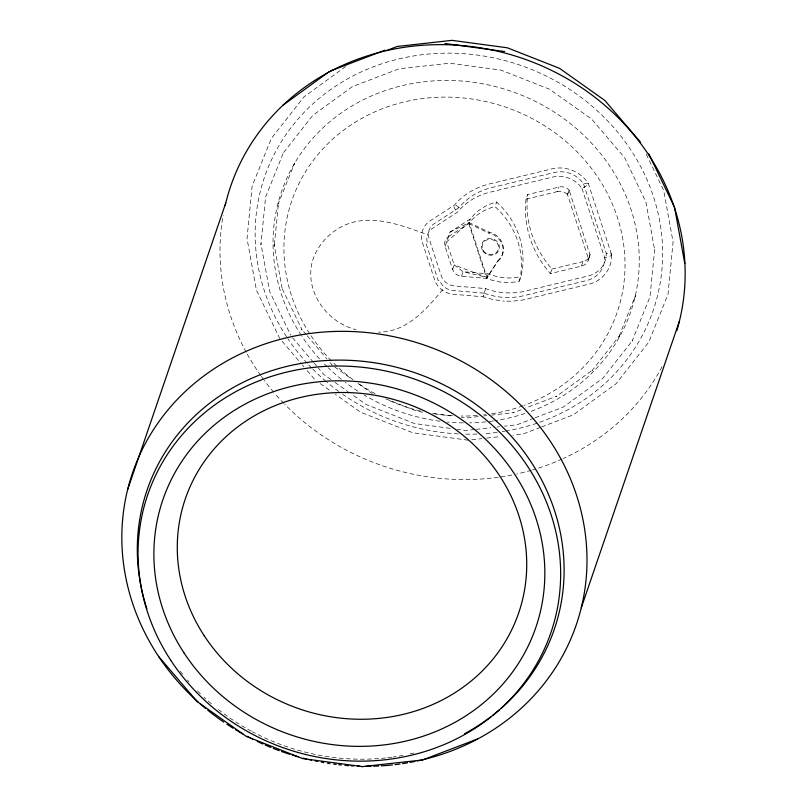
<?xml version="1.0" encoding="UTF-8"?>
<svg xmlns="http://www.w3.org/2000/svg" width="807" height="807" viewBox="0 0 807 807"><rect width="100%" height="100%" fill="white"/><g stroke="black" fill="none" stroke-linecap="round" stroke-linejoin="round"><path stroke-width="0.61" stroke-dasharray="4.04 3.03" d="M588.575 259.037L588.585 258.411L588.454 259.38A9.724 8.938 18.9 0 1 582.805 265.735L550.404 273.623A104.385 95.872 18.9 0 1 526.043 199.147L527.607 194.578L560.058 186.831A9.724 8.938 18.9 0 1 568.733 189.736L569.429 190.502L569.046 189.968L567.472 194.537L588.575 259.037L590.088 254.316M611.484 254.901C612.402 268.469 602.153 281.209 589.049 284.125L522.694 300.033L511.769 301.243L504.193 301.122M483.928 293.133L453.03 290.52A14.708 13.507 18.9 0 1 439.664 280.291L438.201 280.614L425.965 243.189L427.448 242.947A14.708 13.507 18.9 0 1 432.663 228.25L457.448 212.201A64.873 59.577 18.9 0 1 490.081 192.167L552.724 177.066A25.895 23.786 18.9 0 1 581.998 188.505L587.153 185.388A6.042 1.725 -27.4 0 0 587.93 183.108L583.562 183.935A25.895 23.786 18.9 0 0 554.288 172.496L491.655 187.597A64.873 59.577 18.9 0 0 459.022 207.631L434.227 223.67A14.708 13.507 18.9 0 0 429.011 238.378L441.227 275.722A14.708 13.507 18.9 0 0 454.593 285.95L485.491 288.563A64.873 59.577 18.9 0 0 525.508 291.085L588.142 275.984A25.895 23.786 18.9 0 0 606.198 253.126L611.07 253.832A6.042 2.159 -8.6 0 1 610.284 256.112L604.635 257.695A25.895 23.786 18.9 0 1 586.578 280.554L523.935 295.655A64.873 59.577 18.9 0 1 483.928 293.133L483.413 296.815L493.248 299.629L504.375 301.142M634.746 298.146L635.492 295.584L618.465 337.861L619.675 335.53L592.045 370.675L592.903 369.818L555.983 396.671L556.85 396.126L525.73 407.999M485.491 288.563L483.494 296.825L453.08 294.242C444.939 293.546 437.313 287.897 434.701 280.079L422.394 242.463C419.741 234.595 423.019 225.355 430.03 220.896L454.311 205.18C463.258 194.568 475.817 187.254 489.264 184.006L552.129 168.845C565.677 165.556 580.808 171.659 588.293 183.431L611.484 254.336M445.071 246.397L450.104 232.043L470.31 218.969L473.457 215.358A48.723 44.748 18.9 0 1 493.985 202.759L496.598 202.053A82.405 75.687 18.9 0 1 520.959 276.529L519.395 281.098L516.742 281.663A48.723 44.748 18.9 0 1 491.574 280.079L486.692 278.405L461.513 276.276A9.785 8.978 18.9 0 1 452.626 269.477L445.071 246.397A9.785 8.978 18.9 0 1 448.541 236.612L450.104 232.043L469.079 222.571L489.213 232.194A17.663 16.231 18.9 0 1 502.66 244.067A17.663 16.231 18.9 0 1 498.383 260.217L486.692 278.405L468.746 223.539L470.31 218.969M452.626 269.477L454.19 264.908L446.634 241.828L469.079 222.571L487.025 277.437L463.077 271.707L454.19 264.908L487.025 277.437L498.383 260.217M461.513 276.276L463.077 271.707L488.255 273.835L493.138 275.51A48.723 44.748 18.9 0 0 518.306 277.094L520.959 276.529M519.395 281.098A82.405 75.687 18.9 0 0 495.034 206.622L496.598 202.053M498.05 261.186A17.663 16.231 18.9 0 0 502.327 245.046A17.663 16.231 18.9 0 0 488.881 233.162L489.213 232.194M486.692 278.405L488.255 273.835M502.61 253.781L502.943 252.813M526.043 199.147L557.062 191.673L558.626 187.103M567.533 194.699L569.096 190.129M550.404 273.623L551.968 269.054A104.385 95.872 18.9 0 1 527.607 194.578M581.413 266.149L582.987 261.579L584.379 261.165A9.724 8.938 18.9 0 0 590.018 254.81L569.046 189.968M588.202 260.318L589.776 255.748M294.101 164.154L294.706 162.984L278.173 204.01L278.536 202.728L274.158 246.932L274.108 244.42L282.238 288.997L281.865 287.958L302.05 329.841L301.546 329.135L306.448 334.865M448.541 236.612L468.746 223.539L471.893 219.928A48.723 44.748 18.9 0 1 492.421 207.328L495.034 206.622M442.72 289.642C426.197 309.464 406.688 332.313 378.473 332.131M345.759 66.467L304.047 96.82L271.374 138.36L252.107 186.175L247.033 238.559L256.434 290.167L279.696 338.426M521.12 409.764L513.05 412.841L513.787 412.619L491.725 415.08M534.052 418.197L516.944 424.795L504.526 426.177M535.223 417.754L563.286 407.051L602.879 378.231L632.597 340.423L632.163 341.028L649.978 296.835L654.689 249.242L654.659 249.948L645.943 202.133L624.699 157.809L591.672 119.103L549.486 89.204L501.026 70.148L449.58 63.218L399.092 68.797L352.326 86.642L312.733 115.451L283.005 153.269L283.439 152.664L265.634 196.858L260.923 244.45L260.954 243.744L269.669 291.549L290.681 335.157M540.468 427.357L522.865 434.075L512.909 435.195M541.648 426.913L573.333 414.818L616.074 383.718L648.737 342.188L668.004 294.363L673.078 241.979L663.677 190.371L645.287 152.21M551.968 269.054L582.987 261.579M557.062 191.673L558.494 191.4A9.724 8.938 18.9 0 1 567.17 194.305L567.866 195.072L567.472 194.537M478.238 416.583L466.436 418.016L461.443 417.34M484.361 415.898L486.813 415.625M474.718 429.506L466.032 430.474L457.458 429.314M475.959 429.364L490.858 427.7M497.072 427.004L499.553 426.732M471.823 439.775L481.789 438.665M486.762 438.11L500.461 436.577M422.777 412.135L417.673 411.449L384.556 398.396M432.542 413.446L452.707 416.17M450.104 428.325L414.586 423.544L366.126 404.489L352.064 394.522M468.09 440.188L412.75 432.744L360.608 412.236L335.399 394.361M424.391 233.596C397.871 223.912 367.356 212.655 340.342 227.322C327.057 234.797 316.737 246.771 312.329 261.458C304.451 291.66 326.976 322.538 356.22 329.73M468.746 223.539L488.881 233.162M334.592 366.913L351.862 379.149M357.955 383.466L372.168 393.544M330.971 379.562L323.94 374.579L318.301 367.972M334.986 382.417L348.049 391.667M320.268 383.638L331.364 391.506M307.255 335.823L326.845 358.772M330.113 362.605L332.565 365.47M292.527 337.77L313.469 362.313M314.276 363.261L317.494 367.034M282.117 341.27L301.505 363.977M302.312 364.925L303.926 366.822M307.154 370.605L315.234 380.067M583.562 183.935L606.198 253.126M581.998 188.505L604.635 257.695M301.273 335.359A184.642 169.581 18.9 0 1 365.864 98.515A184.642 169.581 18.9 0 1 619.544 182.453A184.642 169.581 18.9 0 1 531.016 411.378M525.024 413.477A184.642 169.581 18.9 0 1 494.61 420.729M493.37 420.921A184.642 169.581 18.9 0 1 487.146 421.718M485.885 421.849A184.642 169.581 18.9 0 1 469.573 422.868M463.319 422.888A184.642 169.581 18.9 0 1 447.381 422.051M439.986 421.214A184.642 169.581 18.9 0 1 364.29 395.127M357.814 391.133A184.642 169.581 18.9 0 1 345.335 382.407M341.351 379.3A184.642 169.581 18.9 0 1 328.207 367.78M327.309 366.913A184.642 169.581 18.9 0 1 322.911 362.484M319.491 358.833A184.642 169.581 18.9 0 1 301.939 336.378M309.545 333.483A171.972 157.95 18.9 0 1 371.149 113.555A171.972 157.95 18.9 0 1 606.884 192.52A171.972 157.95 18.9 0 1 524.106 405.356M522.936 405.78A171.972 157.95 18.9 0 1 490.676 413.971M485.794 414.657A171.972 157.95 18.9 0 1 483.343 414.949M477.179 415.524A171.972 157.95 18.9 0 1 461.15 416.039M452.515 415.736A171.972 157.95 18.9 0 1 432.653 413.466M420.417 410.975A171.972 157.95 18.9 0 1 387.32 399.697M375.043 393.645A171.972 157.95 18.9 0 1 358.066 383.254M352.992 379.633A171.972 157.95 18.9 0 1 338.688 367.871M336.842 366.166A171.972 157.95 18.9 0 1 332.323 361.778M331.435 360.88A171.972 157.95 18.9 0 1 310.221 334.512M662.033 366.731A234.514 215.388 18.9 0 1 563.306 458.487M562.166 459.001A234.514 215.388 18.9 0 1 532.509 469.946M531.299 470.299A234.514 215.388 18.9 0 1 516.712 473.991M511.84 475A234.514 215.388 18.9 0 1 499.462 477.108M498.212 477.28A234.514 215.388 18.9 0 1 284.78 404.307M283.903 403.399A234.514 215.388 18.9 0 1 274.562 393.191M273.744 392.242A234.514 215.388 18.9 0 1 264.363 380.511M263.627 379.512A234.514 215.388 18.9 0 1 261.428 376.506M260.711 375.497A234.514 215.388 18.9 0 1 246.831 353.325M246.226 352.225A234.514 215.388 18.9 0 1 223.146 215.298M286.566 336.771A205.452 188.697 18.9 0 1 369.767 68.222A205.452 188.697 18.9 0 1 650.805 189.08A205.452 188.697 18.9 0 1 505.878 431.089M504.637 431.301A205.452 188.697 18.9 0 1 502.156 431.695M497.152 432.401A205.452 188.697 18.9 0 1 483.282 433.742M476.957 434.055A205.452 188.697 18.9 0 1 464.418 434.126M458.245 433.894A205.452 188.697 18.9 0 1 342.814 394.371M338.748 391.466A205.452 188.697 18.9 0 1 327.027 382.276M326.089 381.479A205.452 188.697 18.9 0 1 312.44 368.799M311.563 367.901A205.452 188.697 18.9 0 1 308.082 364.25M307.235 363.321A205.452 188.697 18.9 0 1 287.917 338.809M413.971 753.052A215.176 197.624 18.9 0 1 407.928 754.424M403.026 755.392A215.176 197.624 18.9 0 1 393.1 757.027M391.849 757.198A215.176 197.624 18.9 0 1 386.825 757.813M385.564 757.955A215.176 197.624 18.9 0 1 252.409 731.737M251.32 731.152A215.176 197.624 18.9 0 1 216.105 707.729M211.343 703.775A215.176 197.624 18.9 0 1 207.641 700.547M205.835 698.912A215.176 197.624 18.9 0 1 204 697.218M200.368 693.758A215.176 197.624 18.9 0 1 196.807 690.207M189.09 681.915A215.176 197.624 18.9 0 1 187.436 680.019M182.614 674.228A215.176 197.624 18.9 0 1 180.284 671.283M459.012 207.631A6.184 2.159 49.2 0 0 455.763 205.26A6.073 2.118 49.2 0 0 454.664 208.499A6.184 2.159 49.2 0 0 457.448 212.201M483.383 250.806A8.312 7.636 18.9 0 0 497.647 250.977A8.312 7.636 18.9 0 0 490.031 239.326A8.312 7.636 18.9 0 0 483.383 250.806M482.818 250.947A9.059 8.322 18.9 0 0 498.373 251.138A9.059 8.322 18.9 0 0 490.071 238.438A9.059 8.322 18.9 0 0 482.818 250.947"/><path stroke-width="1.21" d="M127.577 489.799L225.738 203.092M581.262 607.822L679.423 321.115M282.763 105.404L329.317 71.52M330.335 71.016L385.07 50.125M386.684 50.498L397.246 46.463L452.021 40.35L507.361 47.805L559.503 68.313L604.877 100.482L640.415 142.113M422.757 759.881L477.704 738.919M362.353 766.6L422.122 760.023M444.98 43.497L504.637 51.527M362.747 766.65L302.655 758.56L246.417 736.438M246.236 736.337L197.039 701.475L158.525 656.343M648.798 153.865L674.027 206.209M674.551 207.318L684.8 263.536M225.163 205.503A234.514 215.388 18.9 0 1 507.865 53.847A234.514 215.388 18.9 0 1 676.801 330.729M198.34 702.221A234.514 215.388 18.9 0 1 214.026 368.819A234.514 215.388 18.9 0 1 562.721 462.361A234.514 215.388 18.9 0 1 417.33 760.961M414.899 761.465A234.514 215.388 18.9 0 1 409.986 762.413M407.515 762.847A234.514 215.388 18.9 0 1 402.552 763.634M400.05 763.997A234.514 215.388 18.9 0 1 395.037 764.633M392.525 764.915A234.514 215.388 18.9 0 1 381.166 765.853M378.644 765.994A234.514 215.388 18.9 0 1 373.591 766.186M371.069 766.247A234.514 215.388 18.9 0 1 366.035 766.287M359.831 766.196A234.514 215.388 18.9 0 1 357.37 766.115M353.648 765.954A234.514 215.388 18.9 0 1 351.166 765.813M348.685 765.641A234.514 215.388 18.9 0 1 344.952 765.349M341.21 764.996A234.514 215.388 18.9 0 1 338.718 764.733M336.226 764.441A234.514 215.388 18.9 0 1 333.735 764.128M330.002 763.604A234.514 215.388 18.9 0 1 327.521 763.22M323.799 762.605A234.514 215.388 18.9 0 1 321.337 762.171M317.635 761.465A234.514 215.388 18.9 0 1 315.184 760.971M311.522 760.174A234.514 215.388 18.9 0 1 309.091 759.619M306.67 759.044A234.514 215.388 18.9 0 1 303.069 758.126M298.267 756.835A234.514 215.388 18.9 0 1 292.285 755.07M289.895 754.323A234.514 215.388 18.9 0 1 281.562 751.509M279.192 750.651A234.514 215.388 18.9 0 1 273.311 748.402M270.97 747.464A234.514 215.388 18.9 0 1 265.17 745.012M262.88 744.004A234.514 215.388 18.9 0 1 257.191 741.361M252.702 739.162A234.514 215.388 18.9 0 1 247.194 736.307M242.846 733.936A234.514 215.388 18.9 0 1 235.321 729.558M233.193 728.247A234.514 215.388 18.9 0 1 226.878 724.212M223.761 722.114A234.514 215.388 18.9 0 1 207.742 710.21M205.815 708.637A234.514 215.388 18.9 0 1 200.176 703.845M146.894 608.791A215.176 197.624 18.9 0 1 255.698 376.587A215.176 197.624 18.9 0 1 524.167 452.041A215.176 197.624 18.9 0 1 501.127 708.344M499.271 709.948A215.176 197.624 18.9 0 1 492.593 715.416M490.636 716.939A215.176 197.624 18.9 0 1 464.56 733.745M170.65 660.136A213.048 195.667 18.9 0 0 536.342 664.585A213.048 195.667 18.9 0 0 341.089 366.035A213.048 195.667 18.9 0 0 170.65 660.136M184.026 652.913A197.11 181.03 18.9 0 0 522.351 657.029A197.11 181.03 18.9 0 0 341.704 380.823A197.11 181.03 18.9 0 0 184.026 652.913M204.221 635.724A176.178 161.814 18.9 0 0 506.625 639.396A176.178 161.814 18.9 0 0 345.154 392.515A176.178 161.814 18.9 0 0 204.221 635.724"/></g></svg>
